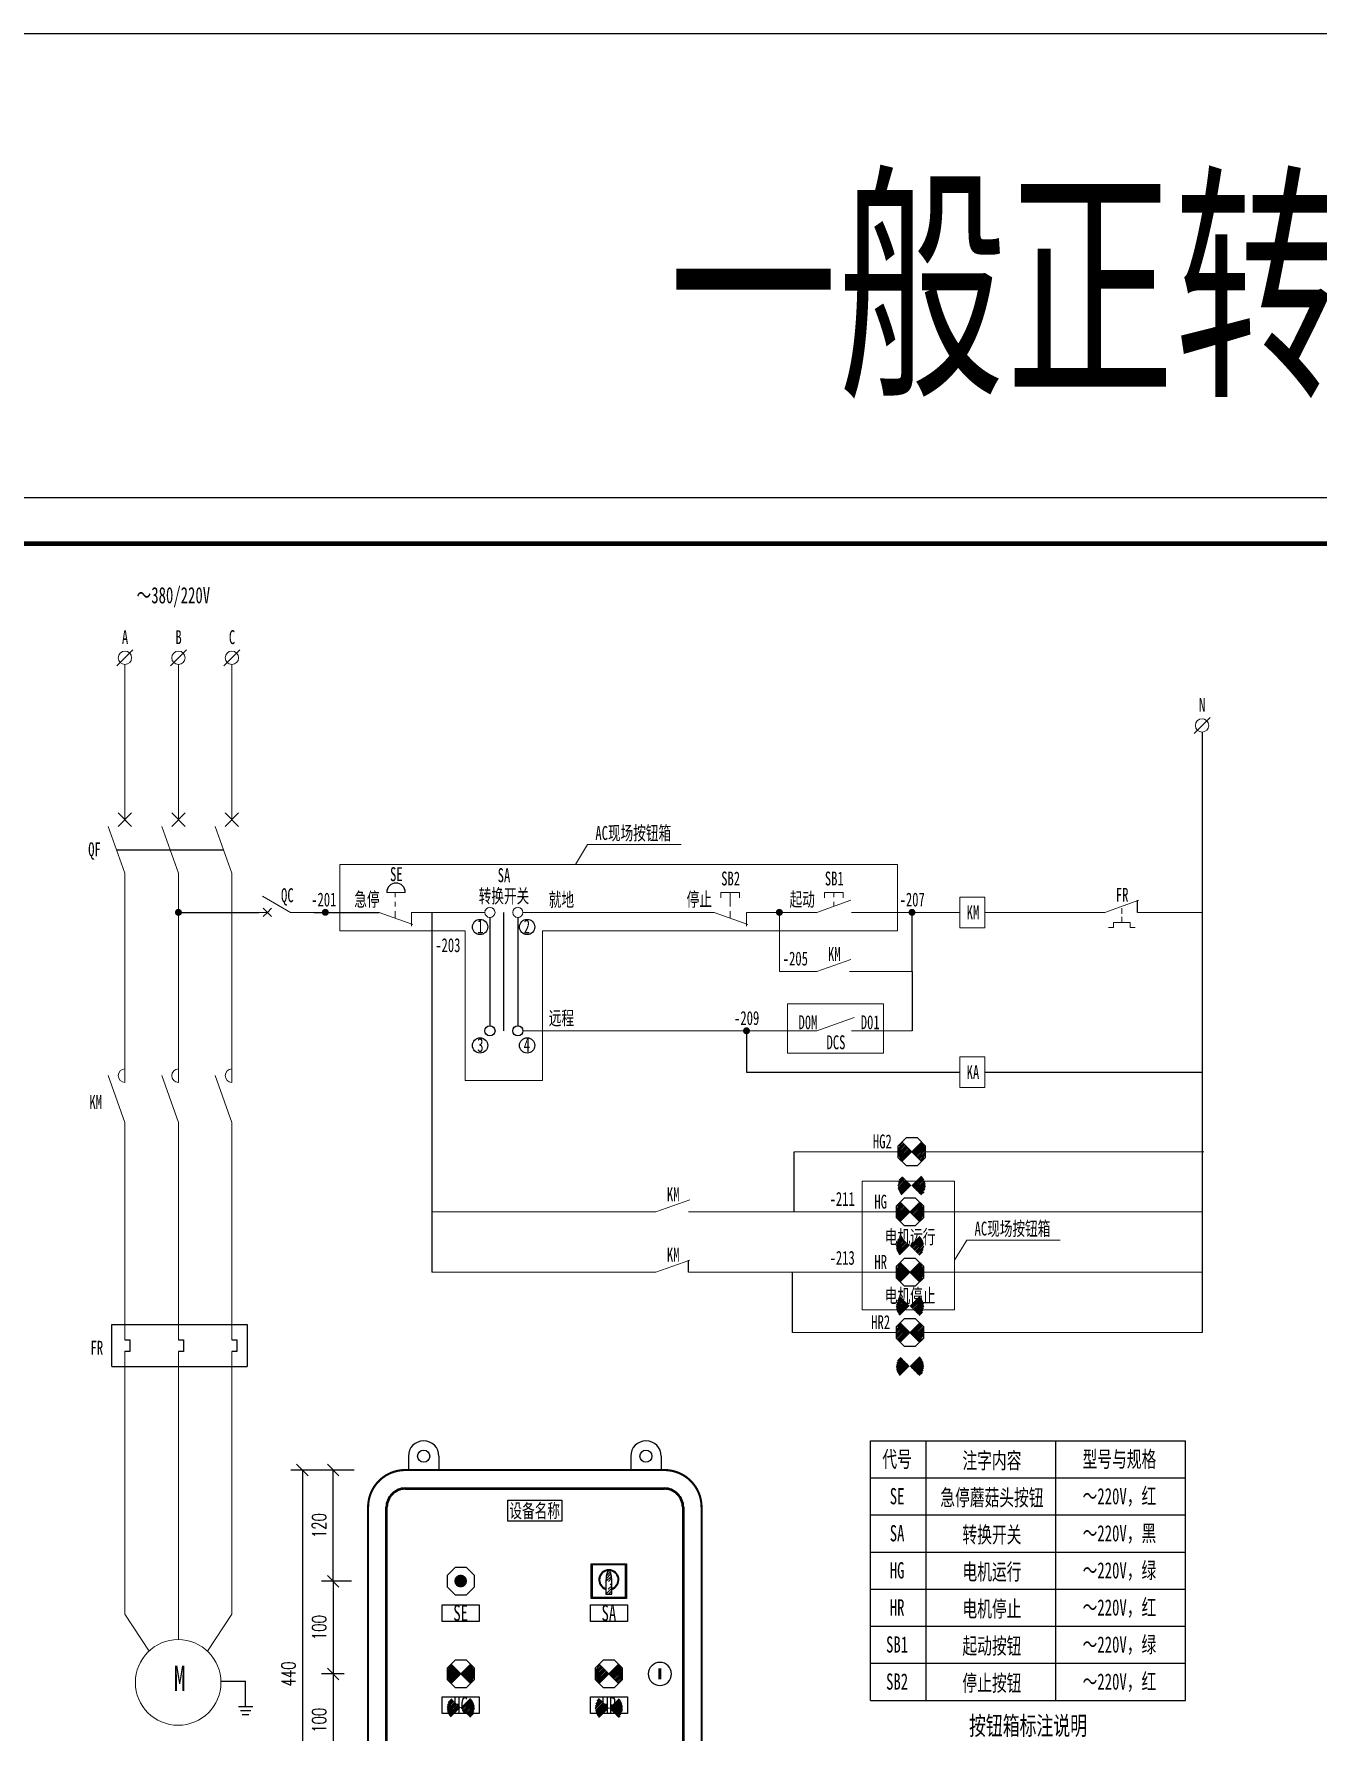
# Model space of a CAD drawing. Header units: millimetres. Extents: x 401220 to 2750366, y -101310 to 943175.
# Drawn here: x 1196821 to 1224527, y 653400 to 690022 of the extents above; entities that cross this region are included whole.
import ezdxf
from ezdxf.enums import TextEntityAlignment as Align

# ---------------------------------------------------------------- set-up
doc = ezdxf.new("R2010")
doc.units = ezdxf.units.MM
doc.linetypes.add('常规', pattern=[20, 10, 0, 10])
for name, color, linetype in [('1', 7, 'Continuous'), ('4', 1, 'Continuous'), ('D1', 4, 'Continuous'), ('动力平面导线层', 3, '常规'), ('动力平面设备层', 1, 'Continuous'), ('图框', 7, 'Continuous'), ('文字', 7, 'Continuous'), ('标注-照明', 7, 'Continuous'), ('照明平面导线层', 3, 'Continuous'), ('照明平面设备层', 1, 'Continuous'), ('电气-接地设计-接地线', 3, '接地线'), ('表格图框层', 7, 'Continuous')]:
    doc.layers.add(name, color=color, linetype=linetype)
for name, color, linetype, lineweight in [('1轮廓实线层', 7, 'Continuous', 18), ('_0', 7, 'Continuous', 25), ('MX', 3, 'Continuous', 0), ('SW', 8, 'Continuous', 20), ('TEXT', 4, 'Continuous', 0)]:
    doc.layers.add(name, color=color, linetype=linetype, lineweight=lineweight)
doc.styles.add('DIM_FONT', font='txt.shx', dxfattribs={"width": 0.7, "bigfont": 'hzdx.shx'})
doc.styles.add('标准', font='NSimSun.ttf', dxfattribs={"width": 0.667})
doc.linetypes.add('接地线', pattern='A,500,[136,EESLTYPE.shx,S=100,R=0,X=0,Y=0],500,-200,60,-200', length=1460)
doc.dimstyles.new('副本 DIM20', dxfattribs={"dimtxt": 300, "dimasz": 2, "dimexe": 250, "dimexo": 300, "dimgap": 150, "dimtad": 1, "dimdec": 0, "dimlfac": 0.05, "dimzin": 0, "dimdsep": 46, "dimtxsty": 'DIM_FONT', "dimblk1": '_DIMX', "dimblk2": '_DIMX', "dimsah": 1, "dimcen": 0, "dimclrd": 3, "dimclre": 3, "dimclrt": 7, "dimadec": 0, "dimazin": 0, "dimtfac": 1, "dimtdec": 0, "dimtix": 1, "dimtmove": 2, "dimatfit": 3, "dimldrblk": '_DIMX', "dimfxl": 250, "dimtolj": 1, "dimtzin": 0, "dimarcsym": 0})

# ---------------------------------------------------------------- blocks, each defined once
blk = doc.blocks.new('_Oblique')
at = {"color": 0, "linetype": 'ByBlock', "lineweight": -2}
blk.add_line((-0.5, -0.5), (0.5, 0.5), dxfattribs=at)
blk = doc.blocks.new('*D111')
at = {"layer": '1', "color": 3, "linetype": 'ByBlock', "lineweight": -2, "transparency": 16777216}
for p, q in [((1203354, 659033), (1202368, 659033)), ((1202618, 659033), (1202618, 650233)), ((1203354, 650233), (1202368, 650233))]:
    blk.add_line(p, q, dxfattribs=at)
at = {"layer": 'Defpoints', "color": 0, "linetype": 'ByBlock', "transparency": 16777216}
for p in [(1203654, 659033), (1202618, 650233), (1203654, 650233)]:
    blk.add_point(p, dxfattribs=at)
at = {"layer": '1', "color": 3, "linetype": 'ByBlock', "lineweight": -2, "transparency": 16777216, "xscale": 250, "yscale": 250, "zscale": 250}
for p, rotation in [((1202618, 659033), 90), ((1202618, 650233), 270)]:
    blk.add_blockref('_Oblique', p, dxfattribs=dict(at, rotation=rotation))
at = {"layer": '1', "color": 7, "linetype": 'ByBlock', "transparency": 16777216, "insert": (1202318, 654633), "char_height": 300, "attachment_point": 5, "rotation": 90, "style": 'DIM_FONT'}
blk.add_mtext('\\A1;440', dxfattribs=at)
blk = doc.blocks.new('_DIMX')
blk.add_line((-150, 0), (150, 0))
at = {"const_width": 50}
blk.add_lwpolyline([(-70, -70), (70, 70)], dxfattribs=at)
blk = doc.blocks.new('*D113')
at = {"layer": '1', "color": 3, "linetype": 'ByBlock', "lineweight": -2, "transparency": 16777216}
for p, q in [((1203460, 654633), (1203032, 654633)), ((1203282, 654633), (1203282, 652633)), ((1203523, 652633), (1203032, 652633))]:
    blk.add_line(p, q, dxfattribs=at)
at = {"layer": 'Defpoints', "color": 0, "linetype": 'ByBlock', "transparency": 16777216}
for p in [(1203760, 654633), (1203282, 652633), (1203823, 652633)]:
    blk.add_point(p, dxfattribs=at)
at = {"layer": '1', "color": 3, "linetype": 'ByBlock', "lineweight": -2, "transparency": 16777216, "xscale": 250, "yscale": 250, "zscale": 250}
for p, rotation in [((1203282, 654633), 90), ((1203282, 652633), 270)]:
    blk.add_blockref('_Oblique', p, dxfattribs=dict(at, rotation=rotation))
at = {"layer": '1', "color": 7, "linetype": 'ByBlock', "transparency": 16777216, "insert": (1202982, 653633), "char_height": 300, "attachment_point": 5, "rotation": 90, "style": 'DIM_FONT'}
blk.add_mtext('\\A1;100', dxfattribs=at)
blk = doc.blocks.new('*D114')
at = {"layer": '1', "color": 3, "linetype": 'ByBlock', "lineweight": -2, "transparency": 16777216}
for p, q in [((1203460, 656633), (1203032, 656633)), ((1203282, 656633), (1203282, 654633)), ((1203523, 654633), (1203032, 654633))]:
    blk.add_line(p, q, dxfattribs=at)
at = {"layer": 'Defpoints', "color": 0, "linetype": 'ByBlock', "transparency": 16777216}
for p in [(1203760, 656633), (1203282, 654633), (1203823, 654633)]:
    blk.add_point(p, dxfattribs=at)
at = {"layer": '1', "color": 3, "linetype": 'ByBlock', "lineweight": -2, "transparency": 16777216, "xscale": 250, "yscale": 250, "zscale": 250}
for p, rotation in [((1203282, 656633), 90), ((1203282, 654633), 270)]:
    blk.add_blockref('_Oblique', p, dxfattribs=dict(at, rotation=rotation))
at = {"layer": '1', "color": 7, "linetype": 'ByBlock', "transparency": 16777216, "insert": (1202982, 655633), "char_height": 300, "attachment_point": 5, "rotation": 90, "style": 'DIM_FONT'}
blk.add_mtext('\\A1;100', dxfattribs=at)
blk = doc.blocks.new('*D115')
at = {"layer": '1', "color": 3, "linetype": 'ByBlock', "lineweight": -2, "transparency": 16777216}
for p, q in [((1203736, 659033), (1203032, 659033)), ((1203282, 656633), (1203282, 659033)), ((1203677, 656633), (1203032, 656633))]:
    blk.add_line(p, q, dxfattribs=at)
at = {"layer": 'Defpoints', "color": 0, "linetype": 'ByBlock', "transparency": 16777216}
for p in [(1203282, 659033), (1204036, 659033), (1203977, 656633)]:
    blk.add_point(p, dxfattribs=at)
at = {"layer": '1', "color": 3, "linetype": 'ByBlock', "lineweight": -2, "transparency": 16777216, "xscale": 250, "yscale": 250, "zscale": 250}
for p, rotation in [((1203282, 659033), 90), ((1203282, 656633), 270)]:
    blk.add_blockref('_Oblique', p, dxfattribs=dict(at, rotation=rotation))
at = {"layer": '1', "color": 7, "linetype": 'ByBlock', "transparency": 16777216, "insert": (1202982, 657833), "char_height": 300, "attachment_point": 5, "rotation": 90, "style": 'DIM_FONT'}
blk.add_mtext('\\A1;120', dxfattribs=at)
blk = doc.blocks.new('*U110')
at = {"layer": '1轮廓实线层'}
for p, q in [((0, 15), (0, 10)), ((0, 5), (-3.5, 11.06)), ((0, 10), (-0.88, 10.88)), ((0, 10), (-0.88, 9.12)), ((0, 10), (0.88, 10.88)), ((0, 10), (0.88, 9.12)), ((0, 5), (0, 0))]:
    blk.add_line(p, q, dxfattribs=at)

msp = doc.modelspace()

# ---------------------------------------------------------------- hatches: boundary and pattern name
at = {"linetype": 'ByBlock', "lineweight": 25}
h = msp.add_hatch(dxfattribs=at)
h.set_pattern_fill('ANSI31', color=3, scale=184.8, style=0)
h.set_pattern_definition([(45, (651370.776, 668097.098), (-16.3341666, 16.3341666), [])])
h.paths.add_polyline_path([(1215773.1, 665902.1), (1215564.2, 666111.4, 0.1991281), (1215477.5, 665902.1, 0.1986966), (1215563.9, 665693.2)])
h.paths.add_polyline_path([(1215982.4, 666111), (1215773.1, 665902.1), (1215982, 665692.9, 0.1991281), (1216068.8, 665902.1, 0.1986966)])
h = msp.add_hatch(dxfattribs=at)
h.set_pattern_fill('ANSI31', color=3, scale=184.8, style=0)
h.set_pattern_definition([(45, (651370.776, 667362.074), (-16.3341666, 16.3341666), [])])
h.paths.add_polyline_path([(1215773.1, 665167.1), (1215564.2, 665376.4, 0.1991281), (1215477.5, 665167.1, 0.1986966), (1215563.9, 664958.2)])
h.paths.add_polyline_path([(1215982.4, 665376), (1215773.1, 665167.1), (1215982, 664957.9, 0.1991281), (1216068.8, 665167.1, 0.1986966)])
h = msp.add_hatch(dxfattribs=at)
h.set_pattern_fill('ANSI31', color=3, scale=184.8, style=0)
h.set_pattern_definition([(45, (651334.378, 666797.098), (-16.3341666, 16.3341666), [])])
h.paths.add_polyline_path([(1215736.7, 664602.1), (1215527.8, 664811.4, 0.1991281), (1215441.1, 664602.1, 0.1986966), (1215527.5, 664393.2)])
h.paths.add_polyline_path([(1215946, 664811), (1215736.7, 664602.1), (1215945.6, 664392.9, 0.1991281), (1216032.4, 664602.1, 0.1986966)])
h = msp.add_hatch(dxfattribs=at)
h.set_pattern_fill('ANSI31', color=3, scale=184.8, style=0)
h.set_pattern_definition([(45, (651334.378, 666062.074), (-16.3341666, 16.3341666), [])])
h.paths.add_polyline_path([(1215736.7, 663867.1), (1215527.8, 664076.4, 0.1991281), (1215441.1, 663867.1, 0.1986966), (1215527.5, 663658.2)])
h.paths.add_polyline_path([(1215946, 664076), (1215736.7, 663867.1), (1215945.6, 663657.9, 0.1991281), (1216032.4, 663867.1, 0.1986966)])
h = msp.add_hatch(dxfattribs=at)
h.set_pattern_fill('ANSI31', color=1, scale=184.8, style=0)
h.set_pattern_definition([(45, (651334.378, 665497.098), (-16.3341666, 16.3341666), [])])
h.paths.add_polyline_path([(1215736.7, 663302.1), (1215527.8, 663511.4, 0.1991281), (1215441.1, 663302.1, 0.1986966), (1215527.5, 663093.2)])
h.paths.add_polyline_path([(1215946, 663511), (1215736.7, 663302.1), (1215945.6, 663092.9, 0.1991281), (1216032.4, 663302.1, 0.1986966)])
h = msp.add_hatch(dxfattribs=at)
h.set_pattern_fill('ANSI31', color=1, scale=184.8, style=0)
h.set_pattern_definition([(45, (651334.378, 664762.074), (-16.3341666, 16.3341666), [])])
h.paths.add_polyline_path([(1215736.7, 662567.1), (1215527.8, 662776.4, 0.1991281), (1215441.1, 662567.1, 0.1986966), (1215527.5, 662358.2)])
h.paths.add_polyline_path([(1215946, 662776), (1215736.7, 662567.1), (1215945.6, 662357.9, 0.1991281), (1216032.4, 662567.1, 0.1986966)])
h = msp.add_hatch(dxfattribs=at)
h.set_pattern_fill('ANSI31', color=1, scale=184.8, style=0)
h.set_pattern_definition([(45, (651334.378, 664197.098), (-16.3341666, 16.3341666), [])])
h.paths.add_polyline_path([(1215736.7, 662002.1), (1215527.8, 662211.4, 0.1991281), (1215441.1, 662002.1, 0.1986966), (1215527.5, 661793.2)])
h.paths.add_polyline_path([(1215946, 662211), (1215736.7, 662002.1), (1215945.6, 661792.9, 0.1991281), (1216032.4, 662002.1, 0.1986966)])
h = msp.add_hatch(dxfattribs=at)
h.set_pattern_fill('ANSI31', color=1, scale=184.8, style=0)
h.set_pattern_definition([(45, (651334.378, 663462.074), (-16.3341666, 16.3341666), [])])
h.paths.add_polyline_path([(1215736.7, 661267.1), (1215527.8, 661476.4, 0.1991281), (1215441.1, 661267.1, 0.1986966), (1215527.5, 661058.2)])
h.paths.add_polyline_path([(1215946, 661476), (1215736.7, 661267.1), (1215945.6, 661057.9, 0.1991281), (1216032.4, 661267.1, 0.1986966)])
h = msp.add_hatch(dxfattribs=at)
h.set_pattern_fill('ANSI31', color=3, scale=184.8, style=0)
h.set_pattern_definition([(45, (641633.75, 656827.623), (-16.3341666, 16.3341666), [])])
h.paths.add_polyline_path([(1206036.1, 654632.7), (1205827.2, 654841.9, 0.1991281), (1205740.4, 654632.7, 0.1986966), (1205826.9, 654423.8)])
h.paths.add_polyline_path([(1206245.4, 654841.6), (1206036.1, 654632.7), (1206245, 654423.4, 0.1991281), (1206331.8, 654632.7, 0.1986966)])
h = msp.add_hatch(dxfattribs=at)
h.set_pattern_fill('ANSI31', color=1, scale=184.8, style=0)
h.set_pattern_definition([(45, (646223.602, 656827.623), (-16.3341666, 16.3341666), [])])
h.paths.add_polyline_path([(1209236.1, 654632.7), (1209027.2, 654841.9, 0.1991281), (1208940.4, 654632.7, 0.1986966), (1209026.9, 654423.8)])
h.paths.add_polyline_path([(1209445.4, 654841.6), (1209236.1, 654632.7), (1209445, 654423.4, 0.1991281), (1209531.8, 654632.7, 0.1986966)])
h = msp.add_hatch(dxfattribs=at)
h.set_pattern_fill('ANSI31', color=3, scale=184.8, style=0)
h.set_pattern_definition([(45, (641633.75, 656092.6), (-16.3341666, 16.3341666), [])])
h.paths.add_polyline_path([(1206036.1, 653897.6), (1205827.2, 654106.9, 0.1991281), (1205740.4, 653897.6, 0.1986966), (1205826.9, 653688.7)])
h.paths.add_polyline_path([(1206245.4, 654106.5), (1206036.1, 653897.6), (1206245, 653688.4, 0.1991281), (1206331.8, 653897.6, 0.1986966)])
h = msp.add_hatch(dxfattribs=at)
h.set_pattern_fill('ANSI31', color=1, scale=184.8, style=0)
h.set_pattern_definition([(45, (646223.602, 656092.6), (-16.3341666, 16.3341666), [])])
h.paths.add_polyline_path([(1209236.1, 653897.6), (1209027.2, 654106.9, 0.1991281), (1208940.4, 653897.6, 0.1986966), (1209026.9, 653688.7)])
h.paths.add_polyline_path([(1209445.4, 654106.5), (1209236.1, 653897.6), (1209445, 653688.4, 0.1991281), (1209531.8, 653897.6, 0.1986966)])
at = {"layer": '文字', "linetype": 'ByBlock', "ltscale": 0.2}
h = msp.add_hatch(dxfattribs=at)
h.set_pattern_fill('ANSI31', color=0, scale=308, style=0)
h.set_pattern_definition([(45, (-2154868.484, 2029605.39), (-27.22361108, 27.22361108), [])])
edge = h.paths.add_edge_path()
edge.add_line((1209297.1, 656354), (1209297.1, 656629.3))
edge.add_line((1209172.4, 656629.3), (1209172.4, 656354))
edge.add_arc((1208400.7, 656629.3), 896.4, 360, 366.23113)
edge.add_arc((1208816.5, 656674.7), 478.1, 6.23113, 14.76697)
edge.add_arc((1209075.4, 656743), 210.4, 14.76697, 32.47163)
edge.add_arc((1209234.7, 656844.3), 21.5, 32.47163, 90)
edge.add_arc((1209234.7, 656844.3), 21.5, 90, 147.52837)
edge.add_arc((1209394, 656743), 210.4, 147.52837, 165.23303)
edge.add_arc((1209652.9, 656674.7), 478.1, 165.23303, 173.76887)
edge.add_arc((1210068.7, 656629.3), 896.4, 173.76887, 180)
edge.add_line((1209172.4, 656354), (1209297.1, 656354))
at = {"layer": '电气-接地设计-接地线', "linetype": 'ByBlock', "ltscale": 0.2}
h = msp.add_hatch(color=1, dxfattribs=at)
edge = h.paths.add_edge_path()
edge.add_arc((1206034.7, 656637.1), 138.2, 0, 360)

# ---------------------------------------------------------------- linework, layer by layer
at = {"color": 3}
msp.add_line((1608777.1, 690021.7), (1079541.3, 690021.7), dxfattribs=at)
at = {"color": 0, "linetype": 'ByBlock', "lineweight": 20}
for p, q in [((1219943.8, 671066.7), (1217349.9, 671066.7)), ((1220309.4, 671157.1), (1220309.4, 671036.5)), ((1220309.4, 670969.5), (1220309.4, 670848.9)), ((1222043.1, 671066.7), (1220645.6, 671066.7)), ((1220020, 670740.4), (1220128.5, 670740.4)), ((1220128.5, 670740.4), (1220128.5, 670848.9)), ((1220128.5, 670848.9), (1220490.3, 670848.9)), ((1220490.3, 670848.9), (1220490.3, 670740.4)), ((1220490.3, 670740.4), (1220598.8, 670740.4))]:
    msp.add_line(p, q, dxfattribs=at)
at = {"color": 3, "linetype": 'ByBlock', "lineweight": 25}
for p, q in [((1215982.4, 666111), (1215563.9, 665693.2)), ((1215982, 665692.9), (1215564.2, 666111.4)), ((1215946, 664811), (1215527.5, 664393.2)), ((1215945.6, 664392.9), (1215527.8, 664811.4)), ((1206245.4, 654841.6), (1205826.9, 654423.8)), ((1206245, 654423.4), (1205827.2, 654841.9))]:
    msp.add_line(p, q, dxfattribs=at)
at = {"color": 1, "linetype": 'ByBlock', "lineweight": 25}
for p, q in [((1215946, 663511), (1215527.5, 663093.2)), ((1215945.6, 663092.9), (1215527.8, 663511.4)), ((1215946, 662211), (1215527.5, 661793.2)), ((1215945.6, 661792.9), (1215527.8, 662211.4)), ((1209445.4, 654841.6), (1209026.9, 654423.8)), ((1209445, 654423.4), (1209027.2, 654841.9))]:
    msp.add_line(p, q, dxfattribs=at)
at = {"linetype": 'ByBlock'}
for p, q in [((1198504.1, 662170.3), (1201426.5, 662170.3)), ((1198504.1, 661265.4), (1198504.1, 662170.3)), ((1201426.5, 662170.3), (1201426.5, 661265.4)), ((1198786.1, 661846), (1198893.9, 661846)), ((1198893.9, 661846), (1198893.9, 661589.7)), ((1199940.9, 661846), (1200048.7, 661846)), ((1200048.7, 661846), (1200048.7, 661589.7)), ((1201095.8, 661846), (1201203.6, 661846)), ((1201203.6, 661846), (1201203.6, 661589.7)), ((1198893.9, 661589.7), (1198786.1, 661589.7)), ((1200048.7, 661589.7), (1199940.9, 661589.7)), ((1201203.6, 661589.7), (1201095.8, 661589.7)), ((1198504.1, 661265.4), (1201426.5, 661265.4))]:
    msp.add_line(p, q, dxfattribs=at)
at = {"color": 0, "linetype": 'ByBlock', "lineweight": 25}
for p, q in [((1209172.4, 656629.3), (1209172.4, 656354)), ((1209297.1, 656354), (1209297.1, 656629.3)), ((1209172.4, 656354), (1209297.1, 656354))]:
    msp.add_line(p, q, dxfattribs=at)
at = {"color": 7, "linetype": 'ByBlock', "lineweight": 20, "const_width": 75}
for points in [[(1199903.4, 671066.7, 1), (1199978.4, 671066.7, 1)], [(1203074, 671066.7, 1), (1203149, 671066.7, 1)], [(1212879.9, 671066.7, 1), (1212954.9, 671066.7, 1)], [(1215743.6, 671066.7, 1), (1215818.6, 671066.7, 1)], [(1212169.2, 668510.4, 1), (1212244.2, 668510.4, 1)]]:
    msp.add_lwpolyline(points, format="xyb", close=True, dxfattribs=at)
at = {"color": 3, "linetype": 'ByBlock', "lineweight": 25}
for points in [[(1215650.7, 666197.8), (1215477.5, 666024.6), (1215477.5, 665779.7), (1215650.7, 665606.5), (1215895.6, 665606.5), (1216068.8, 665779.7), (1216068.8, 666024.6), (1215895.6, 666197.8)], [(1215614.3, 664897.8), (1215441.1, 664724.6), (1215441.1, 664479.7), (1215614.3, 664306.5), (1215859.2, 664306.5), (1216032.4, 664479.7), (1216032.4, 664724.6), (1215859.2, 664897.8)], [(1205913.6, 654928.3), (1205740.4, 654755.1), (1205740.4, 654510.2), (1205913.6, 654337), (1206158.6, 654337), (1206331.8, 654510.2), (1206331.8, 654755.1), (1206158.6, 654928.3)]]:
    msp.add_lwpolyline(points, close=True, dxfattribs=at)
at = {"color": 1, "linetype": 'ByBlock', "lineweight": 25}
for points in [[(1215614.3, 663597.8), (1215441.1, 663424.6), (1215441.1, 663179.7), (1215614.3, 663006.5), (1215859.2, 663006.5), (1216032.4, 663179.7), (1216032.4, 663424.6), (1215859.2, 663597.8)], [(1215614.3, 662297.8), (1215441.1, 662124.6), (1215441.1, 661879.7), (1215614.3, 661706.5), (1215859.2, 661706.5), (1216032.4, 661879.7), (1216032.4, 662124.6), (1215859.2, 662297.8)], [(1209113.6, 654928.3), (1208940.4, 654755.1), (1208940.4, 654510.2), (1209113.6, 654337), (1209358.6, 654337), (1209531.8, 654510.2), (1209531.8, 654755.1), (1209358.6, 654928.3)]]:
    msp.add_lwpolyline(points, close=True, dxfattribs=at)
at = {"color": 252, "linetype": 'ByBlock', "lineweight": 50}
for points in [[(1204836.1, 658632.7, 0.4142136), (1204436.1, 658232.7)], [(1210836.1, 658232.7, 0.4142136), (1210436.1, 658632.7)]]:
    msp.add_lwpolyline(points, format="xyb", dxfattribs=at)
for points in [[(1204836.1, 658632.7), (1210436.1, 658632.7)], [(1204436.1, 651032.7), (1204436.1, 658232.7)], [(1210836.1, 658232.7), (1210836.1, 651032.7)]]:
    msp.add_lwpolyline(points, dxfattribs=at)
at = {"color": 0, "linetype": 'ByBlock', "lineweight": 25}
for points in [[(1207056.5, 658382.7), (1208215.7, 658382.7), (1208215.7, 657926.6), (1207056.5, 657926.6)], [(1208853.5, 657011.1), (1209616, 657011.1), (1209616, 656258.8), (1208853.5, 656258.8)], [(1205637, 656125.8), (1206435.2, 656125.8), (1206435.2, 655763), (1205637, 655763)], [(1208837, 656125.8), (1209635.2, 656125.8), (1209635.2, 655763), (1208837, 655763)], [(1205637, 654141.4), (1206435.2, 654141.4), (1206435.2, 653778.5), (1205637, 653778.5)], [(1208837, 654141.4), (1209635.2, 654141.4), (1209635.2, 653778.5), (1208837, 653778.5)]]:
    msp.add_lwpolyline(points, close=True, dxfattribs=at)
at = {"linetype": 'ByBlock', "lineweight": 25}
msp.add_lwpolyline([(1205913.6, 656928.3), (1205740.4, 656755.1), (1205740.4, 656510.2), (1205913.6, 656337), (1206158.6, 656337), (1206331.8, 656510.2), (1206331.8, 656755.1), (1206158.6, 656928.3)], close=True, dxfattribs=at)
at = {"color": 0, "linetype": 'ByBlock', "lineweight": 25}
msp.add_lwpolyline([(1209297.1, 656629.3, 0.0271951), (1209291.8, 656726.6, 0.0372619), (1209278.8, 656796.6, 0.0774052), (1209252.9, 656855.9, 0.2564233), (1209234.7, 656865.9, 0.2564233), (1209216.6, 656855.9, 0.0774052), (1209190.6, 656796.6, 0.0372619), (1209177.7, 656726.6, 0.0271951), (1209172.4, 656629.3, 0.0271951)], format="xyb", dxfattribs=at)
at = {"color": 3, "linetype": 'ByBlock', "const_width": 64}
msp.add_lwpolyline([(1210336.4, 654752.5), (1210336.4, 654516.5)], dxfattribs=at)
at = {"color": 0, "linetype": 'ByBlock', "lineweight": 25}
for radius, start, end in [(216.5, 286.73948, 253.26052), (200.7, 288.0965, 251.9035)]:
    msp.add_arc((1209234.7, 656665.1), radius, start, end, dxfattribs=at)
at = {"color": 3, "linetype": 'ByBlock'}
for start, end in [(90, 270), (270, 90)]:
    msp.add_arc((1210336.1, 654632.7), 250, start, end, dxfattribs=at)
at = {"layer": '4', "color": 0, "linetype": 'ByBlock'}
for p, q in [((1204906.1, 659332.7), (1204906.1, 659032.7)), ((1205566.1, 659332.7), (1205566.1, 659032.7)), ((1209706.1, 659332.7), (1209706.1, 659032.7)), ((1210366.1, 659332.7), (1210366.1, 659032.7))]:
    msp.add_line(p, q, dxfattribs=at)
at = {"layer": '4', "color": 0, "linetype": 'ByBlock', "const_width": 45}
for points in [[(1204836.1, 659032.7, 0.4142136), (1204036.1, 658232.7)], [(1211236.1, 658232.7, 0.4142136), (1210436.1, 659032.7)]]:
    msp.add_lwpolyline(points, format="xyb", dxfattribs=at)
for points in [[(1204836.1, 659032.7), (1210436.1, 659032.7)], [(1204036.1, 651032.7), (1204036.1, 658232.7)], [(1211236.1, 658232.7), (1211236.1, 651032.7)]]:
    msp.add_lwpolyline(points, dxfattribs=at)
at = {"layer": '4', "color": 0, "linetype": 'ByBlock'}
for centre in [(1205236.1, 659332.7), (1210036.1, 659332.7)]:
    msp.add_circle(centre, 130, dxfattribs=at)
for centre in [(1205236.1, 659332.7), (1210036.1, 659332.7)]:
    msp.add_arc(centre, 330, 0, 180, dxfattribs=at)
at = {"layer": '_0', "color": 0, "linetype": 'ByBlock', "ltscale": 500}
msp.add_line((1198605.6, 672416.8), (1200915.3, 672416.8), dxfattribs=at)
at = {"layer": '_0', "color": 0, "linetype": 'ByBlock'}
msp.add_line((1200858.9, 654475.5), (1201391.2, 654475.5), dxfattribs=at)
at = {"layer": '_0', "linetype": 'ByBlock'}
msp.add_line((1201391.2, 653927.2), (1201391.2, 654479.5), dxfattribs=at)
at = {"layer": 'D1', "color": 1, "linetype": 'ByBlock'}
msp.add_arc((1204638.3, 671498.3), 200.5, 0, 180, dxfattribs=at)
at = {"layer": 'MX', "color": 7, "linetype": 'ByBlock', "lineweight": 20}
for p, q in [((1198612.8, 676387.5), (1198959.3, 676734)), ((1198786.1, 676416.6), (1198786.1, 673066.4)), ((1199767.7, 676387.5), (1200114.2, 676734)), ((1199940.9, 676416.6), (1199940.9, 673066.4)), ((1200922.6, 676387.5), (1201269, 676734)), ((1201095.8, 676416.6), (1201095.8, 673066.4)), ((1221869.8, 674927.8), (1222216.3, 675274.2)), ((1198930.4, 673210.8), (1198641.7, 672922.1)), ((1198930.4, 672922.1), (1198641.7, 673210.8)), ((1200085.3, 673210.8), (1199796.6, 672922.1)), ((1200085.3, 672922.1), (1199796.6, 673210.8)), ((1201240.1, 673210.8), (1200951.4, 672922.1)), ((1201240.1, 672922.1), (1200951.4, 673210.8)), ((1198786.1, 671911.6), (1198425.2, 672922.1)), ((1199940.9, 671911.6), (1199580, 672922.1)), ((1201095.8, 671911.6), (1200734.9, 672922.1)), ((1198786.1, 667398.9), (1198786.1, 671921.7)), ((1199940.9, 667398.9), (1199940.9, 671921.7)), ((1201095.8, 667398.9), (1201095.8, 671921.7)), ((1198786.1, 666532.8), (1198425.2, 667543.3)), ((1199940.9, 666532.8), (1199580, 667543.3)), ((1201095.8, 666532.8), (1200734.9, 667543.3)), ((1198786.1, 661846), (1198786.1, 666532.8)), ((1199940.9, 666532.8), (1199940.9, 661846)), ((1201095.8, 666532.8), (1201095.8, 661846)), ((1198786.1, 661598.5), (1198786.1, 655919.3)), ((1199940.9, 661589.7), (1199940.9, 655373.4)), ((1201095.8, 661589.7), (1201095.8, 655919.3)), ((1198786.1, 655919.3), (1199312.3, 655121.4)), ((1201095.8, 655919.3), (1200569.5, 655121.4))]:
    msp.add_line(p, q, dxfattribs=at)
for centre, radius in [((1198786.1, 676560.8), 144.4), ((1199940.9, 676560.8), 144.4), ((1201095.8, 676560.8), 144.4), ((1222043, 675101), 144.4), ((1199935.4, 654449.6), 923.9)]:
    msp.add_circle(centre, radius, dxfattribs=at)
for centre in [(1198786.1, 667543.3), (1199940.9, 667543.3), (1201095.8, 667543.3)]:
    msp.add_arc(centre, 144.4, 90, 269.99999, dxfattribs=at)
at = {"layer": 'SW', "color": 7, "linetype": 'ByBlock', "lineweight": 25}
for p, q in [((1214886.8, 659662.7), (1216086.8, 659662.7)), ((1214886.8, 658862.7), (1214886.8, 659662.7)), ((1216086.8, 659662.7), (1218886.8, 659662.7)), ((1216086.8, 658862.7), (1216086.8, 659662.7)), ((1218886.8, 658862.7), (1218886.8, 659662.7)), ((1218886.8, 659662.7), (1221686.8, 659662.7)), ((1221686.8, 658862.7), (1221686.8, 659662.7)), ((1214886.8, 658862.7), (1216086.8, 658862.7)), ((1214886.8, 658062.7), (1214886.8, 658862.7)), ((1216086.8, 658862.7), (1218886.8, 658862.7)), ((1216086.8, 658062.7), (1216086.8, 658862.7)), ((1218886.8, 658062.7), (1218886.8, 658862.7)), ((1218886.8, 658862.7), (1221686.8, 658862.7)), ((1221686.8, 658062.7), (1221686.8, 658862.7)), ((1221686.8, 658062.7), (1221686.8, 658862.7)), ((1214886.8, 657262.7), (1214886.8, 658062.7)), ((1214886.8, 658062.7), (1216086.8, 658062.7)), ((1216086.8, 657262.7), (1216086.8, 658062.7)), ((1216086.8, 658062.7), (1218886.8, 658062.7)), ((1218886.8, 657262.7), (1218886.8, 658062.7)), ((1218886.8, 658062.7), (1221686.8, 658062.7)), ((1221686.8, 657262.7), (1221686.8, 658062.7)), ((1221686.8, 657262.7), (1221686.8, 658062.7)), ((1214886.8, 657262.7), (1216086.8, 657262.7)), ((1214886.8, 656462.7), (1214886.8, 657262.7)), ((1216086.8, 657262.7), (1218886.8, 657262.7)), ((1216086.8, 656462.7), (1216086.8, 657262.7)), ((1218886.8, 656462.7), (1218886.8, 657262.7)), ((1218886.8, 657262.7), (1221686.8, 657262.7)), ((1221686.8, 656462.7), (1221686.8, 657262.7)), ((1221686.8, 656462.7), (1221686.8, 657262.7)), ((1214886.8, 655662.7), (1214886.8, 656462.7)), ((1214886.8, 656462.7), (1216086.8, 656462.7)), ((1216086.8, 655662.7), (1216086.8, 656462.7)), ((1216086.8, 656462.7), (1218886.8, 656462.7)), ((1218886.8, 655662.7), (1218886.8, 656462.7)), ((1218886.8, 656462.7), (1221686.8, 656462.7)), ((1221686.8, 655662.7), (1221686.8, 656462.7)), ((1221686.8, 655662.7), (1221686.8, 656462.7)), ((1214886.8, 655662.7), (1216086.8, 655662.7)), ((1214886.8, 654862.7), (1214886.8, 655662.7)), ((1216086.8, 655662.7), (1218886.8, 655662.7)), ((1216086.8, 654862.7), (1216086.8, 655662.7)), ((1218886.8, 654862.7), (1218886.8, 655662.7)), ((1218886.8, 655662.7), (1221686.8, 655662.7)), ((1221686.8, 654862.7), (1221686.8, 655662.7)), ((1221686.8, 654862.7), (1221686.8, 655662.7)), ((1214886.8, 654862.7), (1216086.8, 654862.7)), ((1214886.8, 654062.7), (1214886.8, 654862.7)), ((1216086.8, 654862.7), (1218886.8, 654862.7)), ((1216086.8, 654062.7), (1216086.8, 654862.7)), ((1218886.8, 654862.7), (1221686.8, 654862.7)), ((1218886.8, 654062.7), (1218886.8, 654862.7)), ((1221686.8, 654062.7), (1221686.8, 654862.7)), ((1214886.8, 654062.7), (1216086.8, 654062.7)), ((1216086.8, 654062.7), (1218886.8, 654062.7)), ((1218886.8, 654062.7), (1221686.8, 654062.7))]:
    msp.add_line(p, q, dxfattribs=at)
at = {"layer": 'TEXT', "color": 7, "linetype": 'ByBlock', "ltscale": 100}
for centre in [(1206667, 671066.7), (1207270.5, 671066.7)]:
    msp.add_circle(centre, 109.7, dxfattribs=at)
at = {"layer": '动力平面导线层', "color": 0, "linetype": 'ByBlock'}
for p, q in [((1222043, 674956.6), (1222043, 662002.1)), ((1202861, 671066.7), (1204272.7, 671066.7)), ((1205412.3, 671066.7), (1205412.3, 663302.1)), ((1215781.1, 669788.6), (1215781.1, 668510.4)), ((1212206.7, 668510.4), (1212206.7, 667618.9)), ((1212206.7, 667618.9), (1216814.2, 667618.9))]:
    msp.add_line(p, q, dxfattribs=at)
at = {"layer": '动力平面导线层', "color": 0, "linetype": 'ByBlock', "lineweight": -3, "ltscale": 100}
msp.add_line((1220645.6, 671066.7), (1220645.6, 671328.1), dxfattribs=at)
at = {"layer": '动力平面导线层', "color": 0}
for p, q in [((1213233, 664602.1), (1213233, 665902.1)), ((1213196.6, 662002.1), (1213196.6, 663302.1))]:
    msp.add_line(p, q, dxfattribs=at)
at = {"layer": '动力平面设备层', "color": 0, "linetype": 'ByBlock', "lineweight": -3, "ltscale": 100}
for p, q in [((1201236.4, 653927.2), (1201546, 653927.2)), ((1201278.2, 653842.9), (1201504.3, 653842.9)), ((1201319.9, 653758.7), (1201462.6, 653758.7))]:
    msp.add_line(p, q, dxfattribs=at)
at = {"layer": '图框', "linetype": 'Continuous', "lineweight": 100, "const_width": 100}
msp.add_lwpolyline([(1194245.8, 639021.7), (1250145.8, 639021.7), (1250145.8, 679021.7), (1194245.8, 679021.7)], close=True, dxfattribs=at)
at = {"layer": '标注-照明', "linetype": 'ByBlock', "lineweight": 25, "ltscale": 100}
for p, q in [((1199940.9, 671066.7), (1201675.1, 671066.7)), ((1206667, 670957), (1206667, 668620.2)), ((1207270.5, 670957), (1207270.5, 668620.2)), ((1210952.1, 663302.1), (1210952.1, 663563.6))]:
    msp.add_line(p, q, dxfattribs=at)
at = {"layer": '标注-照明', "color": 0, "linetype": 'ByBlock', "lineweight": 25, "ltscale": 100}
msp.add_line((1206969, 668510.4), (1206969, 671066.7), dxfattribs=at)
at = {"layer": '标注-照明', "color": 0, "linetype": 'ByBlock'}
msp.add_lwpolyline([(1208879.9, 656991.3), (1209589.5, 656991.3), (1209589.5, 656281.7), (1208879.9, 656281.7)], close=True, dxfattribs=at)
at = {"layer": '标注-照明', "linetype": 'ByBlock', "lineweight": 25, "ltscale": 100}
for centre, radius in [((1206453.7, 670751.3), 164.8), ((1207470, 670751.3), 164.8), ((1206453.7, 668195.1), 164.8), ((1206667, 668510.4), 109.7), ((1207270.5, 668510.4), 109.7), ((1207470, 668195.1), 164.8)]:
    msp.add_circle(centre, radius, dxfattribs=at)
at = {"layer": '照明平面导线层', "color": 6, "linetype": 'ByBlock', "lineweight": 20}
for p, q in [((1208775.6, 672527.6), (1208510.8, 672100)), ((1208775.6, 672527.6), (1210794.3, 672527.6)), ((1203425.5, 672100), (1215466.2, 672100)), ((1203425.5, 672100), (1203425.5, 670665.2)), ((1215466.2, 672100), (1215466.2, 670665.2)), ((1206134.2, 670665.2), (1203425.5, 670665.2)), ((1215466.2, 670665.2), (1207801.2, 670665.2)), ((1214702.4, 665265.6), (1216698.3, 665265.6)), ((1214703.3, 662493.1), (1214703.3, 665265.6)), ((1216698.3, 662493.1), (1216698.3, 665265.6)), ((1216963.2, 663991.4), (1216698.3, 663563.8)), ((1216963.2, 663991.4), (1218981.8, 663991.4)), ((1214702.4, 662493.1), (1216698.3, 662493.1))]:
    msp.add_line(p, q, dxfattribs=at)
at = {"layer": '照明平面导线层', "color": 1, "linetype": 'ByBlock', "lineweight": 20}
msp.add_line((1204838.8, 671498.3), (1204437.8, 671498.3), dxfattribs=at)
at = {"layer": '照明平面导线层', "color": 0, "linetype": 'ByBlock', "lineweight": 20}
for p, q in [((1204623.6, 671398.1), (1204623.6, 671498.3)), ((1204623.6, 671192), (1204623.6, 671292.2)), ((1211855.9, 671297.8), (1211855.9, 671498.3)), ((1211855.9, 671192), (1211855.9, 671292.2)), ((1213728.4, 671066.7), (1214459.5, 671328.1)), ((1214093.9, 671398.1), (1214093.9, 671498.3)), ((1214093.9, 671197.4), (1214093.9, 671292.6)), ((1219943.8, 671066.7), (1220675, 671328.1)), ((1204272.7, 671066.7), (1205003.8, 670805.3)), ((1204623.6, 670941.2), (1204623.6, 671091.7)), ((1204974.4, 671066.7), (1206557.3, 671066.7)), ((1204974.4, 671066.7), (1204974.4, 670765.5)), ((1211505, 671066.7), (1207380.2, 671066.7)), ((1211505, 671066.7), (1212236.1, 670805.3)), ((1211855.9, 670941.2), (1211855.9, 671091.7)), ((1213728.4, 671066.7), (1212206.7, 671066.7)), ((1212206.7, 671066.7), (1212206.7, 670765.5)), ((1212917.4, 671066.7), (1212917.4, 669788.6)), ((1214471.1, 671066.7), (1216814.2, 671066.7)), ((1213728.4, 669788.6), (1214459.5, 670050)), ((1213728.4, 669788.6), (1212917.4, 669788.6)), ((1214430.1, 669788.6), (1215781.1, 669788.6)), ((1207380.2, 668510.4), (1208167.6, 668510.4)), ((1208167.6, 668510.4), (1213728.4, 668510.4)), ((1214471.1, 668510.4), (1215781.1, 668510.4)), ((1213233, 665902.1), (1215477.5, 665902.1)), ((1216068.8, 665902.1), (1222079.4, 665902.1)), ((1210250.3, 664602.1), (1210981.4, 664863.6)), ((1205412.3, 664602.1), (1210250.3, 664602.1)), ((1210952.1, 664602.1), (1215441.1, 664602.1)), ((1216032.4, 664602.1), (1222043.2, 664602.1)), ((1205412.3, 663302.1), (1210250.3, 663302.1)), ((1210250.3, 663302.1), (1210981.4, 663563.6)), ((1210952.1, 663302.1), (1215441.1, 663302.1)), ((1216032.4, 663302.1), (1222043, 663302.1)), ((1213196.6, 662002.1), (1215441.1, 662002.1)), ((1216032.4, 662002.1), (1222043, 662002.1))]:
    msp.add_line(p, q, dxfattribs=at)
at = {"layer": '照明平面导线层', "color": 7, "linetype": 'ByBlock', "lineweight": 20}
msp.add_line((1213728.4, 668510.4), (1214532.6, 668798), dxfattribs=at)
at = {"layer": '照明平面导线层', "color": 0, "linetype": 'ByBlock', "lineweight": 20}
for points in [[(1212056.4, 671378), (1212056.4, 671498.3), (1211655.4, 671498.3), (1211655.4, 671378)], [(1214294.4, 671378), (1214294.4, 671498.3), (1213893.4, 671498.3), (1213893.4, 671378)]]:
    msp.add_lwpolyline(points, dxfattribs=at)
for points in [[(1216814.2, 671397.5), (1217349.9, 671397.5), (1217349.9, 670735.9), (1216814.2, 670735.9)], [(1216814.2, 667949.6), (1217349.9, 667949.6), (1217349.9, 667288.1), (1216814.2, 667288.1)]]:
    msp.add_lwpolyline(points, close=True, dxfattribs=at)
at = {"layer": '照明平面设备层', "color": 0, "lineweight": -3, "ltscale": 100}
msp.add_lwpolyline([(1191745.8, 680021.7), (1251145.8, 680021.7), (1251145.8, 638021.7), (1191745.8, 638021.7)], close=True, dxfattribs=at)
at = {"layer": '电气-接地设计-接地线', "color": 0, "linetype": 'ByBlock', "lineweight": -3}
for p, q in [((1215781.1, 669788.6), (1215781.1, 671066.7)), ((1217349.9, 667618.9), (1222043.1, 667618.9))]:
    msp.add_line(p, q, dxfattribs=at)
at = {"layer": '表格图框层', "color": 6, "linetype": 'ByBlock', "lineweight": 20, "ltscale": 50}
for p, q in [((1206134.2, 667441.6), (1206134.2, 670665.2)), ((1207801.2, 670665.2), (1207801.2, 667441.6)), ((1207801.2, 667441.6), (1206134.2, 667441.6))]:
    msp.add_line(p, q, dxfattribs=at)
at = {"layer": '表格图框层', "color": 4, "linetype": 'ByBlock', "lineweight": 20, "ltscale": 50}
for p, q in [((1213093.8, 669089.4), (1215167.2, 669089.4)), ((1213093.8, 669089.4), (1213093.8, 668026.1)), ((1215167.2, 669089.4), (1215167.2, 668026.1)), ((1213093.8, 668026.1), (1215167.2, 668026.1))]:
    msp.add_line(p, q, dxfattribs=at)

# ---------------------------------------------------------------- block references
at = {"layer": '_0', "color": 3, "linetype": 'ByBlock', "xscale": -100, "yscale": 100, "zscale": 100, "rotation": 90}
msp.add_blockref('*U110', (1202861, 671066.7), dxfattribs=at)

# ---------------------------------------------------------------- texts
at = {"layer": 'SW', "color": 4, "linetype": 'ByBlock', "lineweight": 25, "style": '标准', "width": 0.667}
msp.add_text('一般正转电机', height=4000, dxfattribs=at).set_placement((1221445.8, 682602.4), align=Align.CENTER)
at = {"layer": 'SW', "color": 7, "linetype": 'ByBlock', "lineweight": 25, "style": '标准', "width": 0.667}
for s, height, p in [('代号', 350, (1215458.1, 659093.6)), ('注字内容', 350, (1217506, 659062.7)), ('型号与规格', 350, (1220258.9, 659093.6)), ('SE', 350, (1215458.1, 658293.6)), ('急停蘑菇头按钮', 350, (1217506, 658262.7)), ('～220V，红', 350, (1220258.9, 658293.6)), ('设备名称', 300, (1207633.3, 658004.4)), ('SA', 350, (1215458.1, 657493.6)), ('转换开关', 350, (1217506, 657462.7)), ('～220V，黑', 350, (1220258.9, 657493.6)), ('HG', 350, (1215458.1, 656693.6)), ('电机运行', 350, (1217506, 656662.7)), ('～220V，绿', 350, (1220258.9, 656693.6)), ('电机停止', 350, (1217506, 655862.7)), ('～220V，红', 350, (1220258.9, 655893.6)), ('SE', 350, (1206034.8, 655775.2)), ('SA', 350, (1209234.8, 655775.2)), ('HR', 350, (1215458.1, 655893.6)), ('SB1', 350, (1215458.1, 655093.6)), ('起动按钮', 350, (1217506, 655062.7)), ('～220V，绿', 350, (1220258.9, 655093.6)), ('SB2', 350, (1215458.1, 654293.6)), ('停止按钮', 350, (1217506, 654262.7)), ('～220V，红', 350, (1220258.9, 654293.6)), ('HG', 350, (1206034.8, 653790.7)), ('HR', 350, (1209234.8, 653790.7))]:
    msp.add_text(s, height=height, dxfattribs=at).set_placement(p, align=Align.CENTER)
at = {"layer": 'SW', "color": 2, "linetype": 'ByBlock', "lineweight": 25, "style": '标准', "width": 0.667}
msp.add_text('按钮箱标注说明', height=400, dxfattribs=at).set_placement((1218286.6, 653315.9), align=Align.CENTER)
at = {"layer": 'TEXT', "color": 7, "linetype": 'ByBlock', "ltscale": 100, "style": '标准', "width": 0.667}
for s, height, p in [('～380/220V', 350, (1199830.2, 677735.8)), ('A', 300, (1198788.4, 676855.3)), ('B', 300, (1199943.3, 676855.3)), ('C', 300, (1201098.2, 676855.3)), ('N', 300, (1222045.4, 675395.6)), ('QF', 300, (1198129.1, 672277.2)), ('SE', 300, (1204646.4, 671740)), ('SA', 300, (1206969.9, 671718.2)), ('SB2', 300, (1211864, 671647)), ('SB1', 300, (1214102.1, 671647)), ('QC', 300, (1202292.4, 671286.9)), ('转换开关', 300, (1206969.9, 671269.2)), ('就地', 300, (1208210.7, 671192.7)), ('停止', 300, (1211186.5, 671197.4)), ('起动', 300, (1213409.9, 671197.4)), ('FR', 300, (1220317.6, 671295.9)), ('1', 300, (1206459.5, 670612.1)), ('2', 300, (1207464.5, 670612.1)), ('KM', 300, (1217095.6, 670916.3)), ('KM', 300, (1214102.1, 670017.8)), ('远程', 300, (1208210.7, 668636.5)), ('D0M', 300, (1213533.9, 668546)), ('D01', 300, (1214877.7, 668546)), ('3', 300, (1206459.5, 668055.8)), ('4', 300, (1207464.5, 668055.8)), ('KA', 300, (1217095.6, 667468.4)), ('KM', 300, (1198154.9, 666826.3)), ('HG2', 300, (1215139.9, 665974.3)), ('KM', 300, (1210624.1, 664831.4)), ('HG', 300, (1215103.5, 664674.3)), ('电机运行', 300, (1215739.8, 663913.6)), ('KM', 300, (1210624.1, 663531.4)), ('HR', 300, (1215103.5, 663374.3)), ('电机停止', 300, (1215739.8, 662644.1)), ('HR2', 300, (1215103.5, 662074.3)), ('FR', 300, (1198179.3, 661521.5)), ('M', 550, (1199968.1, 654262.3))]:
    msp.add_text(s, height=height, dxfattribs=at).set_placement(p, align=Align.CENTER)
at = {"layer": 'TEXT', "color": 6, "linetype": 'ByBlock', "ltscale": 100, "style": '标准', "width": 0.667}
for p in [(1209761.7, 672629.1), (1217949.3, 664092.9)]:
    msp.add_text('AC现场按钮箱', height=300, dxfattribs=at).set_placement(p, align=Align.CENTER)
at = {"layer": 'TEXT', "color": 2, "linetype": 'ByBlock', "ltscale": 100, "style": '标准', "width": 0.667}
for s, p in [('-201', (1203079.3, 671193.2)), ('-207', (1215784.7, 671193.2)), ('-203', (1205757.5, 670209)), ('-205', (1213261.4, 669920.3)), ('-209', (1212210.4, 668636.9)), ('-211', (1214272.3, 664733.9)), ('-213', (1214272.3, 663462.3))]:
    msp.add_text(s, height=300, dxfattribs=at).set_placement(p, align=Align.CENTER)
at = {"layer": 'TEXT', "color": 1, "linetype": 'ByBlock', "ltscale": 100, "style": '标准', "width": 0.667}
msp.add_text('急停', height=300, dxfattribs=at).set_placement((1204011.4, 671197.4), align=Align.CENTER)
at = {"layer": 'TEXT', "color": 4, "linetype": 'ByBlock', "ltscale": 100, "style": '标准', "width": 0.667}
msp.add_text('DCS', height=300, dxfattribs=at).set_placement((1214138.7, 668113.3), align=Align.CENTER)

# ---------------------------------------------------------------- dimensions: what is measured, and where the dimension line sits
at = {"layer": '1', "color": 0, "linetype": 'ByBlock'}
for base, p1, p2, angle, picture, middle in [((1202617.7, 650232.7), (1203654.3, 659032.7), (1203654.3, 650232.7), 90, '*D111', (1202317.7, 654632.7)), ((1203281.8, 659032.7), (1203977.4, 656632.7), (1204036.1, 659032.7), 270, '*D115', (1202981.8, 657832.7)), ((1203281.8, 654632.7), (1203760.5, 656632.7), (1203822.5, 654632.7), 270, '*D114', (1202981.8, 655632.7)), ((1203281.8, 652632.7), (1203760.5, 654632.7), (1203822.5, 652632.7), 270, '*D113', (1202981.8, 653632.7))]:
    dim = msp.add_linear_dim(base=base, p1=p1, p2=p2, angle=angle, dimstyle='副本 DIM20', override={"dimasz": 250, "dimblk1": 'Oblique', "dimblk2": 'Oblique'}, dxfattribs=at)
    dim.commit()
    dim.dimension.update_dxf_attribs({"geometry": picture, "text_midpoint": middle})

doc.saveas('drawing.dxf')
